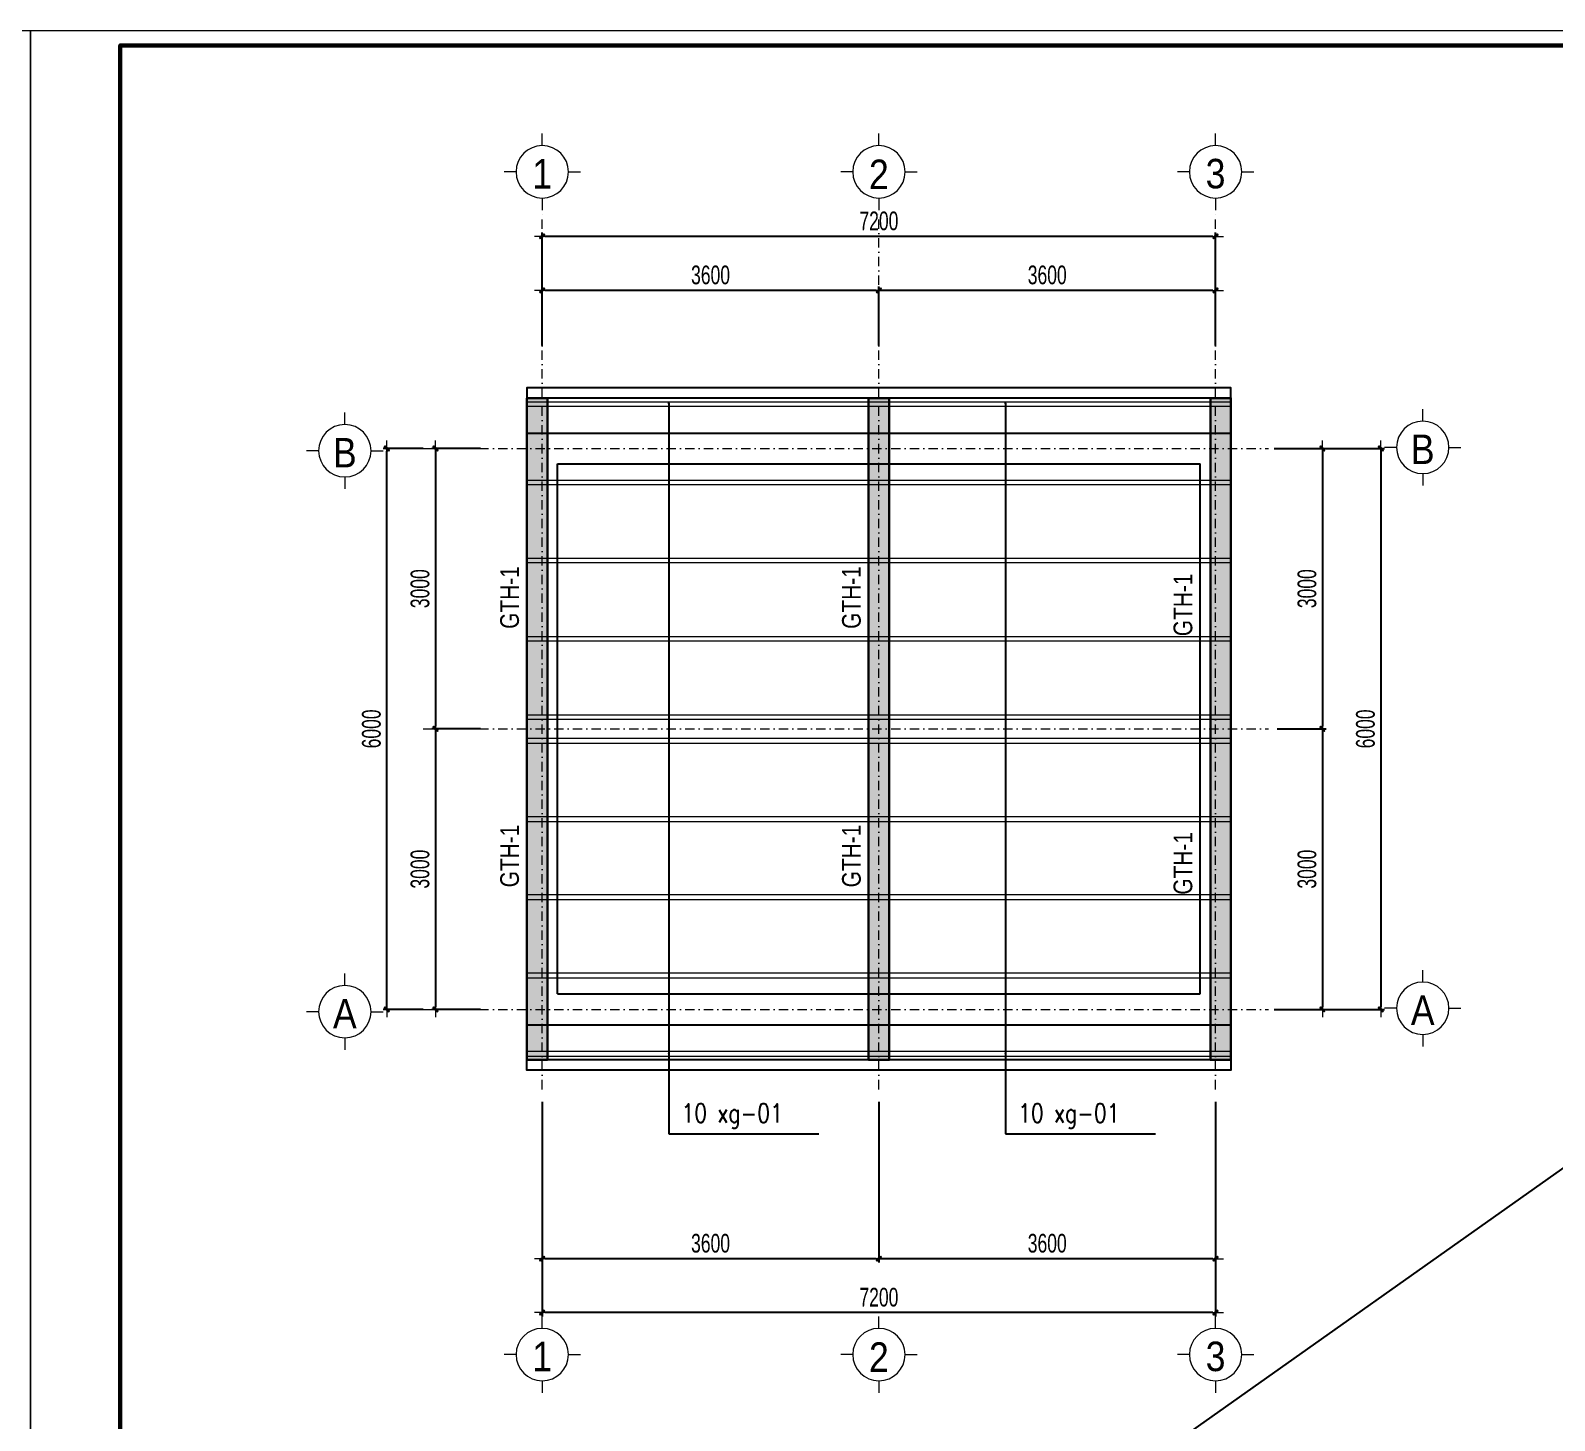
# Model space of a CAD drawing. Header units: millimetres. Extents: x -182770 to 489476, y -561170 to -280028.
# Drawn here: x 199676 to 215972, y -527458 to -512589 of the extents above; entities that cross this region are included whole.
import ezdxf
from ezdxf.enums import TextEntityAlignment as Align

# ---------------------------------------------------------------- set-up
doc = ezdxf.new("R2010")
doc.units = ezdxf.units.MM
doc.header["$MEASUREMENT"] = 0
doc.header["$PDMODE"] = 32
doc.linetypes.add('DASHDOT', pattern=[1, 0.5, -0.25, 0, -0.25])
doc.layers.get('Defpoints').update_dxf_attribs({"color": 1})
doc.layers.add('KCS_Plotter', color=11, linetype='Continuous', plot=False)
for name, color, linetype, lineweight in [('Khungten_LCDI', 7, 'Continuous', 5), ('LC Dim', 8, 'Continuous', 18), ('LC Hatch', 252, 'Continuous', 9), ('LC ISO', 153, 'Continuous', 13), ('LC Net dam 1', 30, 'Continuous', 30), ('LC Net manh', 133, 'Continuous', 5), ('LC Net thay', 63, 'Continuous', 25), ('LC Net truc', 79, 'DASHDOT', 13), ('LC Text1', 3, 'Continuous', 20), ('LC Text2', 7, 'Continuous', 25)]:
    doc.layers.add(name, color=color, linetype=linetype, lineweight=lineweight)
doc.styles.add('HOATBIF', font='hoatbif.shx', dxfattribs={"width": 0.7})
doc.styles.add('Khungten', font='VHAVAN.TTF', dxfattribs={"width": 0.9, "height": 5000})
doc.styles.add('LC 1', font='VHAVANB.TTF')
doc.styles.add('LC 3', font='vnsimli.shx', dxfattribs={"width": 0.75})
doc.styles.add('T2', font='VHARIAL.TTF', dxfattribs={"width": 0.8})
doc.styles.add('Title', font='VHBLACK.TTF', dxfattribs={"width": 0.8})
doc.dimstyles.new('DIM CHUAN', dxfattribs={"dimscale": 60, "dimtxt": 2.5, "dimasz": 0.35, "dimexe": 0.5, "dimexo": 0, "dimgap": 0.8, "dimtad": 1, "dimdec": 0, "dimzin": 0, "dimdsep": 46, "dimtxsty": 'HOATBIF', "dimblk1": 'DOT', "dimblk2": 'DOT', "dimsah": 1, "dimcen": -1, "dimdle": 1, "dimclrd": 256, "dimclre": 256, "dimclrt": 4, "dimadec": 3, "dimazin": 2, "dimtfac": 0.333333, "dimtdec": 0, "dimtix": 1, "dimtmove": 2, "dimatfit": 3, "dimldrblk": 'DOT', "dimfxl": 1, "dimtvp": 0.833333, "dimtolj": 1, "dimtzin": 0, "dimarcsym": 0})
doc.dimstyles.new('mb', dxfattribs={"dimscale": 71, "dimtxt": 2.5, "dimasz": 0.35, "dimexe": 0.5, "dimexo": 0, "dimgap": 0.8, "dimtad": 1, "dimdec": 0, "dimzin": 0, "dimdsep": 46, "dimtxsty": 'HOATBIF', "dimblk1": 'DOT', "dimblk2": 'DOT', "dimsah": 1, "dimcen": -1, "dimdle": 1, "dimclrd": 256, "dimclre": 256, "dimclrt": 4, "dimadec": 3, "dimazin": 2, "dimtfac": 0.333333, "dimtdec": 0, "dimtix": 1, "dimtmove": 2, "dimatfit": 3, "dimldrblk": 'DOT', "dimfxl": 1, "dimtvp": 0.833333, "dimtolj": 1, "dimtzin": 0, "dimarcsym": 0})

# ---------------------------------------------------------------- blocks, each defined once
blk = doc.blocks.new('lcdi fix')
at = {"layer": 'Defpoints', "lineweight": 0}
blk.add_lwpolyline([(-1200, -14850), (-1200, 14850), (40800, 14850), (40800, -14850)], close=True, dxfattribs=at)
at = {"layer": 'Khungten_LCDI', "color": 5, "lineweight": 60}
blk.add_lwpolyline([(0, -14650), (0, 14650), (40600, 14650), (40600, -14650)], close=True, dxfattribs=at)
at = {"color": 7, "style": 'Khungten', "width": 0.8}
for tag, p in [('REVISION', (39499, -10746)), ('NGAYHT', (39546, -11609))]:
    blk.add_attdef(tag, text='', height=200, dxfattribs=at).set_placement(p, align=Align.CENTER)
at = {"layer": 'LC Text1', "color": 3, "style": 'LC 1', "width": 1.834006}
for tag, p, p2 in [('TENBANVE1', (36913, -8886), (40339, -8886)), ('TENBANVE2', (36913, -9562), (40339, -9562))]:
    blk.add_attdef(tag, text='', height=250, dxfattribs=at).set_placement(p, p2, align=Align.FIT)
at = {"layer": 'LC Text1', "style": 'Title', "width": 0.7}
blk.add_attdef('SOBANVE', text='', height=250, dxfattribs=at).set_placement((39562, -13896), align=Align.CENTER)
blk = doc.blocks.new('DOT')
at = {"layer": 'LC Dim'}
blk.add_line((-3, 0), (3, 0), dxfattribs=at)
at = {"layer": 'LC Dim', "color": 4}
blk.add_line((-1, -1), (1, 1), dxfattribs=at)
blk.add_lwpolyline([(0.5, 1), (-1, -0.5), (-0.5, -1), (1, 0.5)], close=True, dxfattribs=at)
blk = doc.blocks.new('*D1029')
at = {"layer": 'Defpoints', "color": 0, "ltscale": 2, "transparency": 16777216}
for p in [(208748, -524049), (212348, -524049), (208748, -525727)]:
    blk.add_point(p, dxfattribs=at)
at = {"layer": 'LC Dim', "lineweight": -2, "ltscale": 2, "transparency": 16777216}
for p, q in [((208748, -524049), (208748, -525767)), ((212348, -524049), (212348, -525767)), ((212320, -525727), (208776, -525727))]:
    blk.add_line(p, q, dxfattribs=at)
at = {"layer": 'LC Dim', "lineweight": -2, "ltscale": 2, "transparency": 16777216, "xscale": 28, "yscale": 28, "zscale": 28, "rotation": 180}
blk.add_blockref('DOT', (208748, -525727), dxfattribs=at)
at = {"layer": 'LC Dim', "lineweight": -2, "ltscale": 2, "transparency": 16777216, "xscale": 28, "yscale": 28, "zscale": 28}
blk.add_blockref('DOT', (212348, -525727), dxfattribs=at)
at = {"layer": 'LC Dim', "color": 4, "ltscale": 2, "transparency": 16777216, "insert": (210548, -525563), "char_height": 200, "attachment_point": 5, "style": 'HOATBIF'}
blk.add_mtext('\\A1;3600', dxfattribs=at)
blk = doc.blocks.new('_Dot')
at = {"color": 0, "linetype": 'ByBlock', "lineweight": -2}
blk.add_line((-0.5, 0), (-1, 0), dxfattribs=at)
at = {"color": 0, "linetype": 'ByBlock', "const_width": 0.5}
blk.add_lwpolyline([(-0.25, 0, 1), (0.25, 0, 1)], format="xyb", close=True, dxfattribs=at)
blk = doc.blocks.new('*D1030')
at = {"layer": 'Defpoints', "color": 0, "ltscale": 2, "transparency": 16777216}
for p in [(205148, -524049), (208748, -524049), (205148, -525727)]:
    blk.add_point(p, dxfattribs=at)
at = {"layer": 'LC Dim', "lineweight": -2, "ltscale": 2, "transparency": 16777216}
for p, q in [((205148, -524049), (205148, -525767)), ((208748, -524049), (208748, -525767)), ((208720, -525727), (205176, -525727))]:
    blk.add_line(p, q, dxfattribs=at)
at = {"layer": 'LC Dim', "lineweight": -2, "ltscale": 2, "transparency": 16777216, "xscale": 28, "yscale": 28, "zscale": 28, "rotation": 180}
blk.add_blockref('DOT', (205148, -525727), dxfattribs=at)
at = {"layer": 'LC Dim', "lineweight": -2, "ltscale": 2, "transparency": 16777216, "xscale": 28, "yscale": 28, "zscale": 28}
blk.add_blockref('DOT', (208748, -525727), dxfattribs=at)
at = {"layer": 'LC Dim', "color": 4, "ltscale": 2, "transparency": 16777216, "insert": (206948, -525563), "char_height": 200, "attachment_point": 5, "style": 'HOATBIF'}
blk.add_mtext('\\A1;3600', dxfattribs=at)
blk = doc.blocks.new('*D1031')
at = {"layer": 'Defpoints', "color": 0, "ltscale": 2, "transparency": 16777216}
for p in [(205148, -524049), (212348, -524049), (205148, -526304)]:
    blk.add_point(p, dxfattribs=at)
at = {"layer": 'LC Dim', "lineweight": -2, "ltscale": 2, "transparency": 16777216}
for p, q in [((205148, -524049), (205148, -526344)), ((212348, -524049), (212348, -526344)), ((212320, -526304), (205176, -526304))]:
    blk.add_line(p, q, dxfattribs=at)
at = {"layer": 'LC Dim', "lineweight": -2, "ltscale": 2, "transparency": 16777216, "xscale": 28, "yscale": 28, "zscale": 28, "rotation": 180}
blk.add_blockref('DOT', (205148, -526304), dxfattribs=at)
at = {"layer": 'LC Dim', "lineweight": -2, "ltscale": 2, "transparency": 16777216, "xscale": 28, "yscale": 28, "zscale": 28}
blk.add_blockref('DOT', (212348, -526304), dxfattribs=at)
at = {"layer": 'LC Dim', "color": 4, "ltscale": 2, "transparency": 16777216, "insert": (208748, -526140), "char_height": 200, "attachment_point": 5, "style": 'HOATBIF'}
blk.add_mtext('\\A1;7200', dxfattribs=at)
blk = doc.blocks.new('*D1006')
at = {"layer": 'Defpoints', "color": 0, "ltscale": 2, "transparency": 16777216}
for p in [(208748, -515369), (208748, -515957), (212348, -515957)]:
    blk.add_point(p, dxfattribs=at)
at = {"layer": 'LC Dim', "lineweight": -2, "ltscale": 2, "transparency": 16777216}
for p, q in [((208748, -515957), (208748, -515329)), ((212320, -515369), (208776, -515369)), ((212348, -515957), (212348, -515329))]:
    blk.add_line(p, q, dxfattribs=at)
at = {"layer": 'LC Dim', "lineweight": -2, "ltscale": 2, "transparency": 16777216, "xscale": 28, "yscale": 28, "zscale": 28, "rotation": 180}
blk.add_blockref('DOT', (208748, -515369), dxfattribs=at)
at = {"layer": 'LC Dim', "lineweight": -2, "ltscale": 2, "transparency": 16777216, "xscale": 28, "yscale": 28, "zscale": 28}
blk.add_blockref('DOT', (212348, -515369), dxfattribs=at)
at = {"layer": 'LC Dim', "color": 4, "ltscale": 2, "transparency": 16777216, "insert": (210548, -515205), "char_height": 200, "attachment_point": 5, "style": 'HOATBIF'}
blk.add_mtext('\\A1;3600', dxfattribs=at)
blk = doc.blocks.new('*D1007')
at = {"layer": 'Defpoints', "color": 0, "ltscale": 2, "transparency": 16777216}
for p in [(205148, -515369), (205148, -515957), (208748, -515957)]:
    blk.add_point(p, dxfattribs=at)
at = {"layer": 'LC Dim', "lineweight": -2, "ltscale": 2, "transparency": 16777216}
for p, q in [((205148, -515957), (205148, -515329)), ((208720, -515369), (205176, -515369)), ((208748, -515957), (208748, -515329))]:
    blk.add_line(p, q, dxfattribs=at)
at = {"layer": 'LC Dim', "lineweight": -2, "ltscale": 2, "transparency": 16777216, "xscale": 28, "yscale": 28, "zscale": 28, "rotation": 180}
blk.add_blockref('DOT', (205148, -515369), dxfattribs=at)
at = {"layer": 'LC Dim', "lineweight": -2, "ltscale": 2, "transparency": 16777216, "xscale": 28, "yscale": 28, "zscale": 28}
blk.add_blockref('DOT', (208748, -515369), dxfattribs=at)
at = {"layer": 'LC Dim', "color": 4, "ltscale": 2, "transparency": 16777216, "insert": (206948, -515205), "char_height": 200, "attachment_point": 5, "style": 'HOATBIF'}
blk.add_mtext('\\A1;3600', dxfattribs=at)
blk = doc.blocks.new('*D1008')
at = {"layer": 'Defpoints', "color": 0, "ltscale": 2, "transparency": 16777216}
for p in [(205148, -514791), (205148, -515957), (212348, -515957)]:
    blk.add_point(p, dxfattribs=at)
at = {"layer": 'LC Dim', "lineweight": -2, "ltscale": 2, "transparency": 16777216}
for p, q in [((205148, -515957), (205148, -514751)), ((212320, -514791), (205176, -514791)), ((212348, -515957), (212348, -514751))]:
    blk.add_line(p, q, dxfattribs=at)
at = {"layer": 'LC Dim', "lineweight": -2, "ltscale": 2, "transparency": 16777216, "xscale": 28, "yscale": 28, "zscale": 28, "rotation": 180}
blk.add_blockref('DOT', (205148, -514791), dxfattribs=at)
at = {"layer": 'LC Dim', "lineweight": -2, "ltscale": 2, "transparency": 16777216, "xscale": 28, "yscale": 28, "zscale": 28}
blk.add_blockref('DOT', (212348, -514791), dxfattribs=at)
at = {"layer": 'LC Dim', "color": 4, "ltscale": 2, "transparency": 16777216, "insert": (208748, -514627), "char_height": 200, "attachment_point": 5, "style": 'HOATBIF'}
blk.add_mtext('\\A1;7200', dxfattribs=at)
blk = doc.blocks.new('*D1009')
at = {"layer": 'Defpoints', "color": 0, "ltscale": 2, "transparency": 16777216}
for p in [(212976, -517060), (212976, -523060), (214115, -523060)]:
    blk.add_point(p, dxfattribs=at)
at = {"layer": 'LC Dim', "lineweight": -2, "ltscale": 2, "transparency": 16777216}
for p, q in [((212976, -517060), (214155, -517060)), ((214115, -517088), (214115, -523032)), ((212976, -523060), (214155, -523060))]:
    blk.add_line(p, q, dxfattribs=at)
at = {"layer": 'LC Dim', "lineweight": -2, "ltscale": 2, "transparency": 16777216, "xscale": 28, "yscale": 28, "zscale": 28}
for p, rotation in [((214115, -517060), 90), ((214115, -523060), 270)]:
    blk.add_blockref('DOT', p, dxfattribs=dict(at, rotation=rotation))
at = {"layer": 'LC Dim', "color": 4, "ltscale": 2, "transparency": 16777216, "insert": (213951, -520060), "char_height": 200, "attachment_point": 5, "rotation": 90, "style": 'HOATBIF'}
blk.add_mtext('\\A1;6000', dxfattribs=at)
blk = doc.blocks.new('*D1010')
at = {"layer": 'Defpoints', "color": 0, "ltscale": 2, "transparency": 16777216}
for p in [(203486, -517060), (203875, -517060), (203875, -523060)]:
    blk.add_point(p, dxfattribs=at)
at = {"layer": 'LC Dim', "lineweight": -2, "ltscale": 2, "transparency": 16777216}
for p, q in [((203875, -517060), (203446, -517060)), ((203486, -523032), (203486, -517088)), ((203875, -523060), (203446, -523060))]:
    blk.add_line(p, q, dxfattribs=at)
at = {"layer": 'LC Dim', "lineweight": -2, "ltscale": 2, "transparency": 16777216, "xscale": 28, "yscale": 28, "zscale": 28}
for p, rotation in [((203486, -517060), 90), ((203486, -523060), 270)]:
    blk.add_blockref('DOT', p, dxfattribs=dict(at, rotation=rotation))
at = {"layer": 'LC Dim', "color": 4, "ltscale": 2, "transparency": 16777216, "insert": (203322, -520060), "char_height": 200, "attachment_point": 5, "rotation": 90, "style": 'HOATBIF'}
blk.add_mtext('\\A1;6000', dxfattribs=at)
blk = doc.blocks.new('TTRUC')
at = {"layer": 'LC ISO'}
for p, q in [((0, 6.95), (0, 10.13)), ((-6.95, 0), (-10.13, 0)), ((6.95, 0), (10.13, 0)), ((0, -6.95), (0, -10.13))]:
    blk.add_line(p, q, dxfattribs=at)
at = {"layer": 'LC Net manh'}
blk.add_circle((0, 0), 6.95, dxfattribs=at)
blk = doc.blocks.new('*D1011')
at = {"layer": 'Defpoints', "color": 0, "ltscale": 2, "transparency": 16777216}
for p in [(204488, -517060), (204006, -520060), (204488, -520060)]:
    blk.add_point(p, dxfattribs=at)
at = {"layer": 'LC Dim', "lineweight": -2, "ltscale": 2, "transparency": 16777216}
for p, q in [((204488, -517060), (203966, -517060)), ((204006, -517088), (204006, -520032)), ((204488, -520060), (203966, -520060))]:
    blk.add_line(p, q, dxfattribs=at)
at = {"layer": 'LC Dim', "lineweight": -2, "ltscale": 2, "transparency": 16777216, "xscale": 28, "yscale": 28, "zscale": 28}
for p, rotation in [((204006, -517060), 90), ((204006, -520060), 270)]:
    blk.add_blockref('DOT', p, dxfattribs=dict(at, rotation=rotation))
at = {"layer": 'LC Dim', "color": 4, "ltscale": 2, "transparency": 16777216, "insert": (203842, -518560), "char_height": 200, "attachment_point": 5, "rotation": 90, "style": 'HOATBIF'}
blk.add_mtext('\\A1;3000', dxfattribs=at)
blk = doc.blocks.new('*D1012')
at = {"layer": 'Defpoints', "color": 0, "ltscale": 2, "transparency": 16777216}
for p in [(204488, -520060), (204006, -523060), (204489, -523060)]:
    blk.add_point(p, dxfattribs=at)
at = {"layer": 'LC Dim', "lineweight": -2, "ltscale": 2, "transparency": 16777216}
for p, q in [((204488, -520060), (203966, -520060)), ((204006, -520088), (204006, -523032)), ((204489, -523060), (203966, -523060))]:
    blk.add_line(p, q, dxfattribs=at)
at = {"layer": 'LC Dim', "lineweight": -2, "ltscale": 2, "transparency": 16777216, "xscale": 28, "yscale": 28, "zscale": 28}
for p, rotation in [((204006, -520060), 90), ((204006, -523060), 270)]:
    blk.add_blockref('DOT', p, dxfattribs=dict(at, rotation=rotation))
at = {"layer": 'LC Dim', "color": 4, "ltscale": 2, "transparency": 16777216, "insert": (203842, -521560), "char_height": 200, "attachment_point": 5, "rotation": 90, "style": 'HOATBIF'}
blk.add_mtext('\\A1;3000', dxfattribs=at)
blk = doc.blocks.new('*U768')
at = {"layer": 'LC ISO', "ltscale": 2}
blk.add_lwpolyline([(3765, 25), (-3765, 25), (-3765, -25), (3765, -25)], close=True, dxfattribs=at)
blk = doc.blocks.new('*U769')
at = {"layer": 'LC Text2', "color": 0, "linetype": 'ByBlock', "lineweight": -2, "transparency": 16777216}
for p in [(0, 0), (0, -837), (0, -1674), (0, -2511), (0, -3348)]:
    blk.add_blockref('*U768', p, dxfattribs=at)
blk = doc.blocks.new('*U770')
at = {"layer": 'LC ISO', "ltscale": 2}
blk.add_lwpolyline([(3765, 25), (-3765, 25), (-3765, -25), (3765, -25)], close=True, dxfattribs=at)
blk = doc.blocks.new('*U771')
at = {"layer": 'LC Text2', "color": 0, "linetype": 'ByBlock', "lineweight": -2, "transparency": 16777216}
for p in [(0, 0), (0, -837), (0, -1674), (0, -2511), (0, -3348)]:
    blk.add_blockref('*U770', p, dxfattribs=at)
blk = doc.blocks.new('*D992')
at = {"layer": 'Defpoints', "color": 0, "ltscale": 2, "transparency": 16777216}
for p in [(213007, -517060), (213007, -520060), (213490, -520060)]:
    blk.add_point(p, dxfattribs=at)
at = {"layer": 'LC Dim', "lineweight": -2, "ltscale": 2, "transparency": 16777216}
for p, q in [((213007, -517060), (213530, -517060)), ((213490, -517088), (213490, -520032)), ((213007, -520060), (213530, -520060))]:
    blk.add_line(p, q, dxfattribs=at)
at = {"layer": 'LC Dim', "lineweight": -2, "ltscale": 2, "transparency": 16777216, "xscale": 28, "yscale": 28, "zscale": 28}
for p, rotation in [((213490, -517060), 90), ((213490, -520060), 270)]:
    blk.add_blockref('DOT', p, dxfattribs=dict(at, rotation=rotation))
at = {"layer": 'LC Dim', "color": 4, "ltscale": 2, "transparency": 16777216, "insert": (213326, -518560), "char_height": 200, "attachment_point": 5, "rotation": 90, "style": 'HOATBIF'}
blk.add_mtext('\\A1;3000', dxfattribs=at)
blk = doc.blocks.new('*D993')
at = {"layer": 'Defpoints', "color": 0, "ltscale": 2, "transparency": 16777216}
for p in [(213007, -520060), (213007, -523060), (213490, -523060)]:
    blk.add_point(p, dxfattribs=at)
at = {"layer": 'LC Dim', "lineweight": -2, "ltscale": 2, "transparency": 16777216}
for p, q in [((213007, -520060), (213530, -520060)), ((213490, -520088), (213490, -523032)), ((213007, -523060), (213530, -523060))]:
    blk.add_line(p, q, dxfattribs=at)
at = {"layer": 'LC Dim', "lineweight": -2, "ltscale": 2, "transparency": 16777216, "xscale": 28, "yscale": 28, "zscale": 28}
for p, rotation in [((213490, -520060), 90), ((213490, -523060), 270)]:
    blk.add_blockref('DOT', p, dxfattribs=dict(at, rotation=rotation))
at = {"layer": 'LC Dim', "color": 4, "ltscale": 2, "transparency": 16777216, "insert": (213326, -521560), "char_height": 200, "attachment_point": 5, "rotation": 90, "style": 'HOATBIF'}
blk.add_mtext('\\A1;3000', dxfattribs=at)

msp = doc.modelspace()

# ---------------------------------------------------------------- hatches: boundary and pattern name
at = {"layer": 'LC Hatch', "ltscale": 250}
h = msp.add_hatch(dxfattribs=at)
h.set_pattern_fill('BTCT', color=256, scale=50)
h.set_pattern_definition([(50, (-5415.7, -61819.4), (358.63009, -31.37607), [37.5, -412.5]), (355, (-5415.7, -61819.4), (-69.37567, 376.09607), [30, -330]), (100.4514, (-5385.8, -61822), (289.2547, 344.71977), [31.8701, -350.57106]), (46.1842, (-5415.7, -61719.4), (533.62052, -82.7595), [56.25, -618.75]), (96.6356, (-5371.23, -61726.3), (467.33135, 487.05894), [47.80514, -525.8565]), (351.1842, (-5415.7, -61719.4), (467.331, 487.0593), [45, -495]), (21, (-5365.7, -61744.4), (298.45353, -201.30945), [37.5, -412.5]), (326, (-5365.7, -61744.4), (121.65767, 362.57502), [30, -330]), (71.4514, (-5340.83, -61761.17), (420.11131, 161.26525), [31.8701, -350.57106]), (37.5, (-5415.7, -61819.4), (6.079928, 166.446927), [0, -326, 0, -335, 0, -331.25]), (7.5, (-5415.7, -61819.4), (131.53477, 197.205856), [0, -191, 0, -318.5, 0, -126.25]), (327.5, (-5527.2, -61819.4), (266.911218, -11.277436), [0, -125, 0, -390, 0, -517.5]), (317.5, (-5577.2, -61819.4), (291.59308, 50.05249), [0, -162.5, 0, -259, 0, -367.5]), (45, (-5415.7, -61819.4), (-132.58252, 132.58252), []), (45, (-5327.31, -61819.4), (-132.58252, 132.58252), [])])
h.paths.add_polyline_path([(212292.9, -523600.5), (212512.9, -523600.5), (212512.9, -516520.5), (212292.9, -516520.5)])
h.paths.add_polyline_path([(204982.9, -523600.5), (205202.9, -523600.5), (205202.9, -516520.5), (204982.9, -516520.5)])
h.paths.add_polyline_path([(208637.9, -523600.5), (208857.9, -523600.5), (208857.9, -516520.5), (208637.9, -516520.5)])

# ---------------------------------------------------------------- linework, layer by layer
at = {"layer": 'KCS_Plotter', "ltscale": 250}
msp.add_line((199676.1, -536348.8), (233276.1, -512588.8), dxfattribs=at)
at = {"layer": 'LC Net dam 1', "ltscale": 500}
for points in [[(204982.9, -516520.5), (205202.9, -516520.5), (205202.9, -523600.5), (204982.9, -523600.5)], [(208637.9, -516520.5), (208857.9, -516520.5), (208857.9, -523600.5), (208637.9, -523600.5)], [(212292.9, -516520.5), (212512.9, -516520.5), (212512.9, -523600.5), (212292.9, -523600.5)]]:
    msp.add_lwpolyline(points, close=True, dxfattribs=at)
at = {"layer": 'LC Net thay', "ltscale": 500}
for p, q in [((212402.9, -516520.5), (205092.9, -516520.5)), ((212512.9, -516895.5), (212512.9, -516520.5)), ((204982.9, -523225.5), (204982.9, -516895.5)), ((204982.9, -516895.5), (212512.9, -516895.5)), ((212512.9, -523225.5), (212512.9, -516895.5)), ((205312.9, -522895.5), (205312.9, -517225.5)), ((205312.9, -517225.5), (212182.9, -517225.5)), ((208637.9, -522895.5), (208637.9, -517225.5)), ((208857.9, -522895.5), (208857.9, -517225.5)), ((212182.9, -522895.5), (212182.9, -517225.5)), ((205312.9, -522895.5), (212182.9, -522895.5)), ((204982.9, -523225.5), (212512.9, -523225.5)), ((212402.9, -523600.5), (205092.9, -523600.5))]:
    msp.add_line(p, q, dxfattribs=at)
for points in [[(212512.9, -516895.5), (212512.9, -516410.5), (204982.9, -516410.5), (204982.9, -516895.5)], [(212512.9, -523225.5), (212512.9, -523710.5), (204982.9, -523710.5), (204982.9, -523225.5)]]:
    msp.add_lwpolyline(points, dxfattribs=at)
at = {"layer": 'LC Net truc', "ltscale": 200}
for p, q in [((205147.9, -523915.6), (205147.9, -514524.6)), ((208747.9, -523915.6), (208747.9, -514524.6)), ((212347.9, -523915.6), (212347.9, -514524.6)), ((203875, -517060.5), (212914.4, -517060.5)), ((203875, -520060.5), (212914.4, -520060.5)), ((203875, -523060.5), (212914.4, -523060.5))]:
    msp.add_line(p, q, dxfattribs=at)

# ---------------------------------------------------------------- block references
at = {"layer": 'LC ISO', "xscale": -40.31376784078886, "yscale": 40.31376784078886, "zscale": 40.31376784078886, "rotation": 180.0000000000055}
for p in [(205147.9, -514101), (208747.9, -514101), (212347.9, -514101), (203037.3, -517084.7), (214563.1, -517048.4), (203037.3, -523084.7), (214563.1, -523048.4), (205147.9, -526752.9), (208747.9, -526752.9), (212347.9, -526752.9)]:
    msp.add_blockref('TTRUC', p, dxfattribs=at)
at = {"layer": 'LC Net thay'}
msp.add_blockref('lcdi fix', (158876.1, -527438.8), dxfattribs=at)
at = {"layer": 'LC Net thay', "xscale": 0.8, "yscale": 0.8, "zscale": 0.8}
msp.add_blockref('lcdi fix', (200636.1, -524468.8), dxfattribs=at)
at = {"layer": 'LC Text2', "xscale": -1, "rotation": 180.0000000000622}
msp.add_blockref('*U771', (208747.9, -519933.5), dxfattribs=at)
at = {"layer": 'LC Text2'}
msp.add_blockref('*U769', (208747.9, -520187.5), dxfattribs=at)

# ---------------------------------------------------------------- texts
at = {"layer": 'LC Text1', "ltscale": 0.2, "style": 'LC 1', "width": 0.9}
for s, p in [('1', (205147.9, -514374.4)), ('2', (208747.9, -514380.4)), ('3', (212347.9, -514372.7)), ('B', (214563.1, -517321.7)), ('B', (203037.3, -517358)), ('A', (214563.1, -523321.7)), ('A', (203037.3, -523358)), ('1', (205147.9, -527026.2)), ('2', (208747.9, -527032.2)), ('3', (212347.9, -527024.5))]:
    msp.add_text(s, height=315.7, dxfattribs=at).set_placement(p, align=Align.BOTTOM_CENTER)
at = {"layer": 'LC Text1', "style": 'T2', "width": 0.8}
for p in [(204898.9, -518654.8), (208553.9, -518654.8), (212098.9, -518733.1), (204898.9, -521419.8), (208553.9, -521419.8), (212098.9, -521498.1)]:
    msp.add_text('gth-1', height=200, rotation=90, dxfattribs=at).set_placement(p, align=Align.CENTER)
at = {"layer": 'LC Text1', "color": 3, "style": 'LC 3', "width": 0.8}
for p in [(206636.8, -524269.1), (210236.8, -524269.1)]:
    msp.add_text('10 xg-01', height=200, dxfattribs=at).set_placement(p)

# ---------------------------------------------------------------- dimensions: what is measured, and where the dimension line sits
at = {"layer": 'LC Dim', "ltscale": 2}
for base, p1, p2, picture, middle in [((205147.9, -514791.4), (212347.9, -515957), (205147.9, -515957), '*D1008', (208747.9, -514627.4)), ((205147.9, -526304.4), (212347.9, -524048.9), (205147.9, -524048.9), '*D1031', (208747.9, -526140.4))]:
    dim = msp.add_linear_dim(base=base, p1=p1, p2=p2, dimstyle='DIM CHUAN', override={"dimscale": 80}, dxfattribs=at)
    dim.commit()
    dim.dimension.update_dxf_attribs({"geometry": picture, "text_midpoint": middle})
for base, p1, p2, angle, picture, middle in [((205147.9, -515368.9), (208747.9, -515957), (205147.9, -515957), 180, '*D1007', (206947.9, -515204.9)), ((208747.9, -515368.9), (212347.9, -515957), (208747.9, -515957), 180, '*D1006', (210547.9, -515204.9)), ((203485.7, -517060.5), (203875, -523060.5), (203875, -517060.5), 90, '*D1010', (203321.7, -520060.5)), ((204005.8, -520060.5), (204488.3, -517060.5), (204488.3, -520060.5), 90, '*D1011', (203841.8, -518560.5)), ((214114.6, -523060.5), (212975.6, -517060.5), (212975.6, -523060.5), 90, '*D1009', (213950.6, -520060.5)), ((213489.9, -520060.5), (213007.4, -517060.5), (213007.4, -520060.5), 90, '*D992', (213325.9, -518560.5)), ((204005.8, -523060.5), (204488.3, -520060.5), (204488.8, -523060.5), 90, '*D1012', (203841.8, -521560.5)), ((213489.9, -523060.5), (213007.4, -520060.5), (213006.9, -523060.5), 90, '*D993', (213325.9, -521560.5)), ((205147.9, -525726.9), (208747.9, -524048.9), (205147.9, -524048.9), 180, '*D1030', (206947.9, -525562.9)), ((208747.9, -525726.9), (212347.9, -524048.9), (208747.9, -524048.9), 180, '*D1029', (210547.9, -525562.9))]:
    dim = msp.add_linear_dim(base=base, p1=p1, p2=p2, angle=angle, dimstyle='DIM CHUAN', override={"dimscale": 80}, dxfattribs=at)
    dim.commit()
    dim.dimension.update_dxf_attribs({"geometry": picture, "text_midpoint": middle})

# ---------------------------------------------------------------- leaders
for points in [[(206501.3, -516578.1), (206503.1, -524389.8), (208106.7, -524389.8)], [(210101.3, -516578.1), (210103.1, -524389.8), (211706.7, -524389.8)], [(206502.9, -523529.6), (206503.1, -524389.8), (208003.2, -524389.8)], [(210102.9, -523529.6), (210103.1, -524389.8), (211603.2, -524389.8)]]:
    msp.add_leader(points, dimstyle='mb', dxfattribs=at)

doc.saveas('drawing.dxf')
